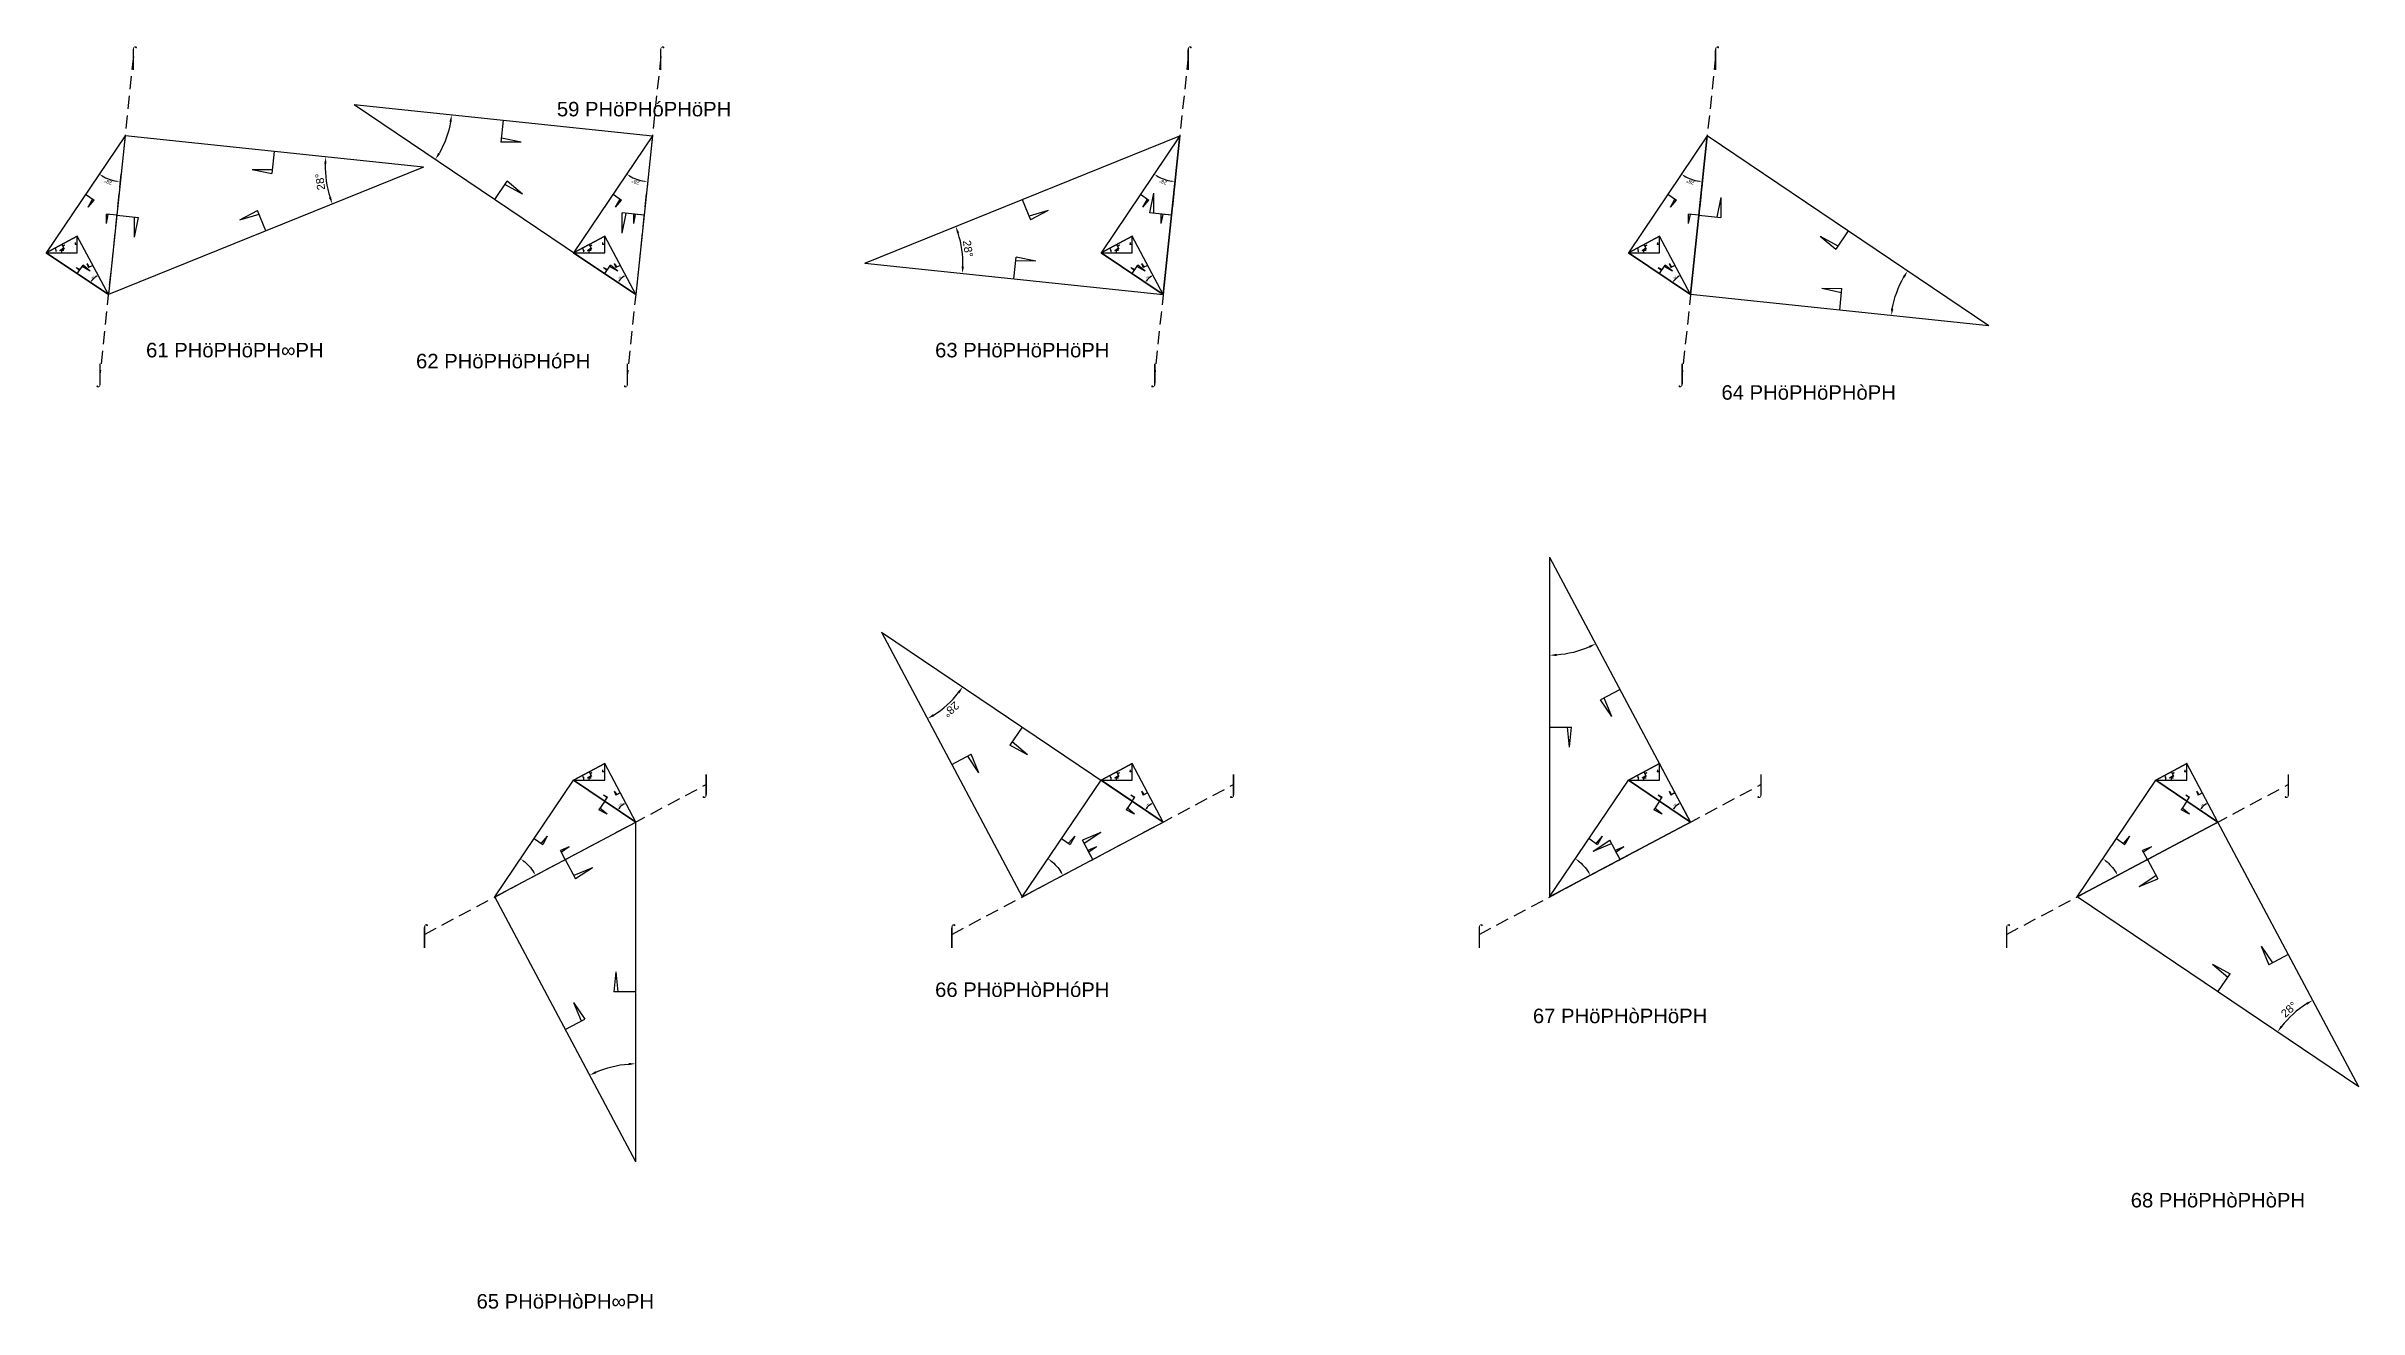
# Model space of a CAD drawing. Header units: millimetres. Extents: x 100562 to 3861006, y -7054888 to 24518.
# Drawn here: x 1150221 to 2267591, y -5845035 to -5235125 of the extents above; entities that cross this region are included whole.
import ezdxf
from ezdxf.enums import TextEntityAlignment as Align

# ---------------------------------------------------------------- set-up
doc = ezdxf.new("R2010")
doc.units = ezdxf.units.MM
doc.header["$PDMODE"] = 35
doc.linetypes.add('DASHED', pattern=[19.05, 12.7, -6.35])
for name, color, linetype in [('BASE', 170, 'Continuous'), ('HYPOTENUSE', 20, 'Continuous'), ('PERPENDICULAR', 90, 'Continuous')]:
    doc.layers.add(name, color=color, linetype=linetype)
doc.styles.add('Arial', font='arial_0.ttf')
doc.dimstyles.new('ISO-25', dxfattribs={"dimtxt": 250, "dimasz": 100, "dimexe": 1.25, "dimexo": 0.625, "dimgap": 100, "dimtad": 1, "dimdec": 0, "dimtxsty": 'Arial', "dimcen": 2.5, "dimadec": 0, "dimazin": 0, "dimtfac": 1, "dimtdec": 0, "dimtmove": 0, "dimatfit": 3, "dimfxl": 1, "dimarcsym": 0})

# ---------------------------------------------------------------- blocks, each defined once
blk = doc.blocks.new('*D9')
at = {"color": 0, "lineweight": -2, "ltscale": 100, "transparency": 16777216}
blk.add_arc((0, 0), 4906, 4.08845, 23.91155, dxfattribs=at)
at = {"color": 0, "ltscale": 100, "transparency": 16777216}
for points in [[(4432, 1963), (4537, 2014), (4332, 2303)], [(4952, 352), (4835, 348), (4906, 0)]]:
    blk.add_solid(points, dxfattribs=at)
at = {"layer": 'Defpoints', "color": 0, "ltscale": 100, "transparency": 16777216}
for p in [(15000, 7976), (0, 0), (0, 0), (4841, 796), (15000, 0)]:
    blk.add_point(p, dxfattribs=at)
at = {"color": 0, "ltscale": 100, "transparency": 16777216, "insert": (5055, 1260), "char_height": 400, "attachment_point": 5, "rotation": 284, "style": 'Arial'}
blk.add_mtext('28°', dxfattribs=at)
blk = doc.blocks.new('SanjoyNathGeometrifyingTrigonometryFundamentalLockedSet')
at = {"color": 114, "linetype": 'DASHED', "ltscale": 100, "true_color": 0x139b48}
for p, q in [((14000, 4987.8), (13900, 3987.8)), ((14000, 4987.8), (14100, 3987.8)), ((15000, 3987.8), (13900, 3987.8))]:
    blk.add_line(p, q, dxfattribs=at)
at = {"color": 242, "linetype": 'DASHED', "ltscale": 100, "true_color": 0xcd2027}
for p, q in [((7500, 3987.8), (8016.4, 3016.6)), ((8852.4, 3574.3), (7922.5, 3193.2)), ((8852.4, 3574.3), (8016.4, 3016.6))]:
    blk.add_line(p, q, dxfattribs=at)
at = {"color": 159, "linetype": 'DASHED', "ltscale": 100, "true_color": 0x22346e}
for p, q in [((7500, 0), (7500, 1100)), ((8500, 1000), (7500, 1100)), ((8500, 1000), (7500, 900))]:
    blk.add_line(p, q, dxfattribs=at)
at = {"layer": 'BASE'}
blk.add_line((0, 0), (15000, 0), dxfattribs=at)
at = {"layer": 'HYPOTENUSE'}
blk.add_line((0, 0), (15000, 7975.6), dxfattribs=at)
at = {"layer": 'PERPENDICULAR'}
blk.add_line((15000, 0), (15000, 7975.6), dxfattribs=at)
at = {"color": 4, "ltscale": 100}
dim = blk.add_angular_dim_2l(base=(4841, 795.6), line1=((0, 0), (15000, 0)), line2=((0, 0), (15000, 7975.6)), dimstyle='ISO-25', override={"dimtxt": 400, "dimasz": 350, "dimgap": 100}, dxfattribs=at)
dim.commit()
dim.dimension.update_dxf_attribs({"geometry": '*D9', "text_midpoint": (5055.4, 1260.5)})

msp = doc.modelspace()

# ---------------------------------------------------------------- linework, layer by layer
at = {"linetype": 'DASHED', "ltscale": 500}
for p, q in [((1192306, -5240101), (1176192, -5393415)), ((1447134, -5240101), (1431021, -5393415)), ((1701963, -5240101), (1685849, -5393415)), ((1956791, -5240101), (1940677, -5393415)), ((1332964, -5664195), (1469078, -5591822)), ((1587792, -5664195), (1723906, -5591822)), ((1842620, -5664195), (1978734, -5591822)), ((2097448, -5664195), (2233562, -5591822))]:
    msp.add_line(p, q, dxfattribs=at)

# ---------------------------------------------------------------- block references
at = {"linetype": 'DASHED', "ltscale": 100}
for p, xscale, yscale, zscale, rotation in [((1298935, -5263277), -9.66433836914491, 9.664338369144906, 9.664338369144907, 173.9999999999999), ((1545706, -5339934), 9.664338369144911, 9.664338369144911, 9.664338369144911, 353.9999999999997), ((1188278, -5278430), 4.537132037454112, 4.537132037454112, 4.537132037454112, 235.9999999999999), ((1332449, -5293583), 9.664338369144907, 9.664338369144907, 9.664338369144907, 174), ((1443106, -5278430), 4.537132037454112, 4.537132037454112, 4.537132037454112, 235.9999999999999), ((1697934, -5278430), 4.537132037454112, 4.537132037454112, 4.537132037454112, 235.9999999999999), ((1952763, -5278430), 4.537132037454112, 4.537132037454112, 4.537132037454112, 235.9999999999999), ((2088876, -5370240), -9.664338369144911, 9.664338369144911, 9.664338369144911, 353.9999999999999), ((1180221, -5355087), 2.130054468189511, 2.130054468189511, 2.130054468189511, 118), ((1435049, -5355087), 2.130054468189511, 2.130054468189511, 2.130054468189511, 118), ((1689877, -5355087), 2.130054468189511, 2.130054468189511, 2.130054468189511, 118), ((1944706, -5355087), 2.130054468189511, 2.130054468189511, 2.130054468189511, 118), ((1553763, -5518105), 9.664338369144957, 9.664338369144957, 9.664338369144957, 298.0000000000001), ((1876649, -5481918), -9.664338369144959, 9.664338369144957, 9.664338369144957, 118.0000000000002), ((1435049, -5609915), 2.130054468189511, 2.130054468189511, 2.130054468189511, 118), ((1689877, -5609915), 2.130054468189511, 2.130054468189511, 2.130054468189511, 118), ((1944706, -5609915), 2.130054468189511, 2.130054468189511, 2.130054468189511, 118), ((2199534, -5609915), 2.130054468189511, 2.130054468189511, 2.130054468189511, 118), ((1366992, -5646101), -4.537132037454112, 4.537132037454112, 4.537132037454112, 235.9999999999999), ((1621820, -5646101), -4.537132037454112, 4.537132037454112, 4.537132037454112, 235.9999999999999), ((1876649, -5646101), -4.537132037454112, 4.537132037454112, 4.537132037454112, 235.9999999999999), ((2131477, -5646101), -4.537132037454112, 4.537132037454112, 4.537132037454112, 235.9999999999999), ((1435049, -5774098), -9.664338369144959, 9.664338369144957, 9.664338369144957, 298.0000000000002), ((2267591, -5737911), 9.664338369144957, 9.664338369144957, 9.664338369144957, 118.0000000000001)]:
    msp.add_blockref('SanjoyNathGeometrifyingTrigonometryFundamentalLockedSet', p, dxfattribs=dict(at, xscale=xscale, yscale=yscale, zscale=zscale, rotation=rotation))
at = {"linetype": 'DASHED'}
for p in [(1150221, -5334851), (1405049, -5334851), (1659877, -5334851), (1914706, -5334851), (1405049, -5589680), (1659877, -5589680), (1914706, -5589680), (2169534, -5589680)]:
    msp.add_blockref('SanjoyNathGeometrifyingTrigonometryFundamentalLockedSet', p, dxfattribs=at)

# ---------------------------------------------------------------- texts
at = {"linetype": 'DASHED', "ltscale": 100, "style": 'Arial'}
for s, p in [('⌠', (1192306, -5240101)), ('⌠', (1447134, -5240101)), ('⌠', (1701963, -5240101)), ('⌠', (1956791, -5240101)), ('59 PHöPHóPHöPH', (1439078, -5265484)), ('61 PHöPHöPH∞PH', (1241335, -5381917)), ('62 PHöPHöPHóPH', (1371021, -5387220)), ('63 PHöPHöPHöPH', (1621820, -5381917)), ('⌡', (1176192, -5393415)), ('⌡', (1431021, -5393415)), ('⌡', (1685849, -5393415)), ('⌡', (1940677, -5393415)), ('64 PHöPHöPHòPH', (2001791, -5402373)), ('⌡', (1469078, -5591822)), ('⌡', (1723906, -5591822)), ('⌡', (1978734, -5591822)), ('⌡', (2233562, -5591822)), ('⌠', (1332964, -5664195)), ('⌠', (1587792, -5664195)), ('⌠', (1842620, -5664195)), ('⌠', (2097448, -5664195)), ('66 PHöPHòPHóPH', (1621820, -5690900)), ('67 PHöPHòPHöPH', (1910677, -5703565)), ('68 PHöPHòPHòPH', (2199534, -5792584)), ('65 PHöPHòPH∞PH', (1401021, -5841436))]:
    msp.add_text(s, height=7000, dxfattribs=at).set_placement(p, align=Align.MIDDLE_CENTER)

doc.saveas('drawing.dxf')
